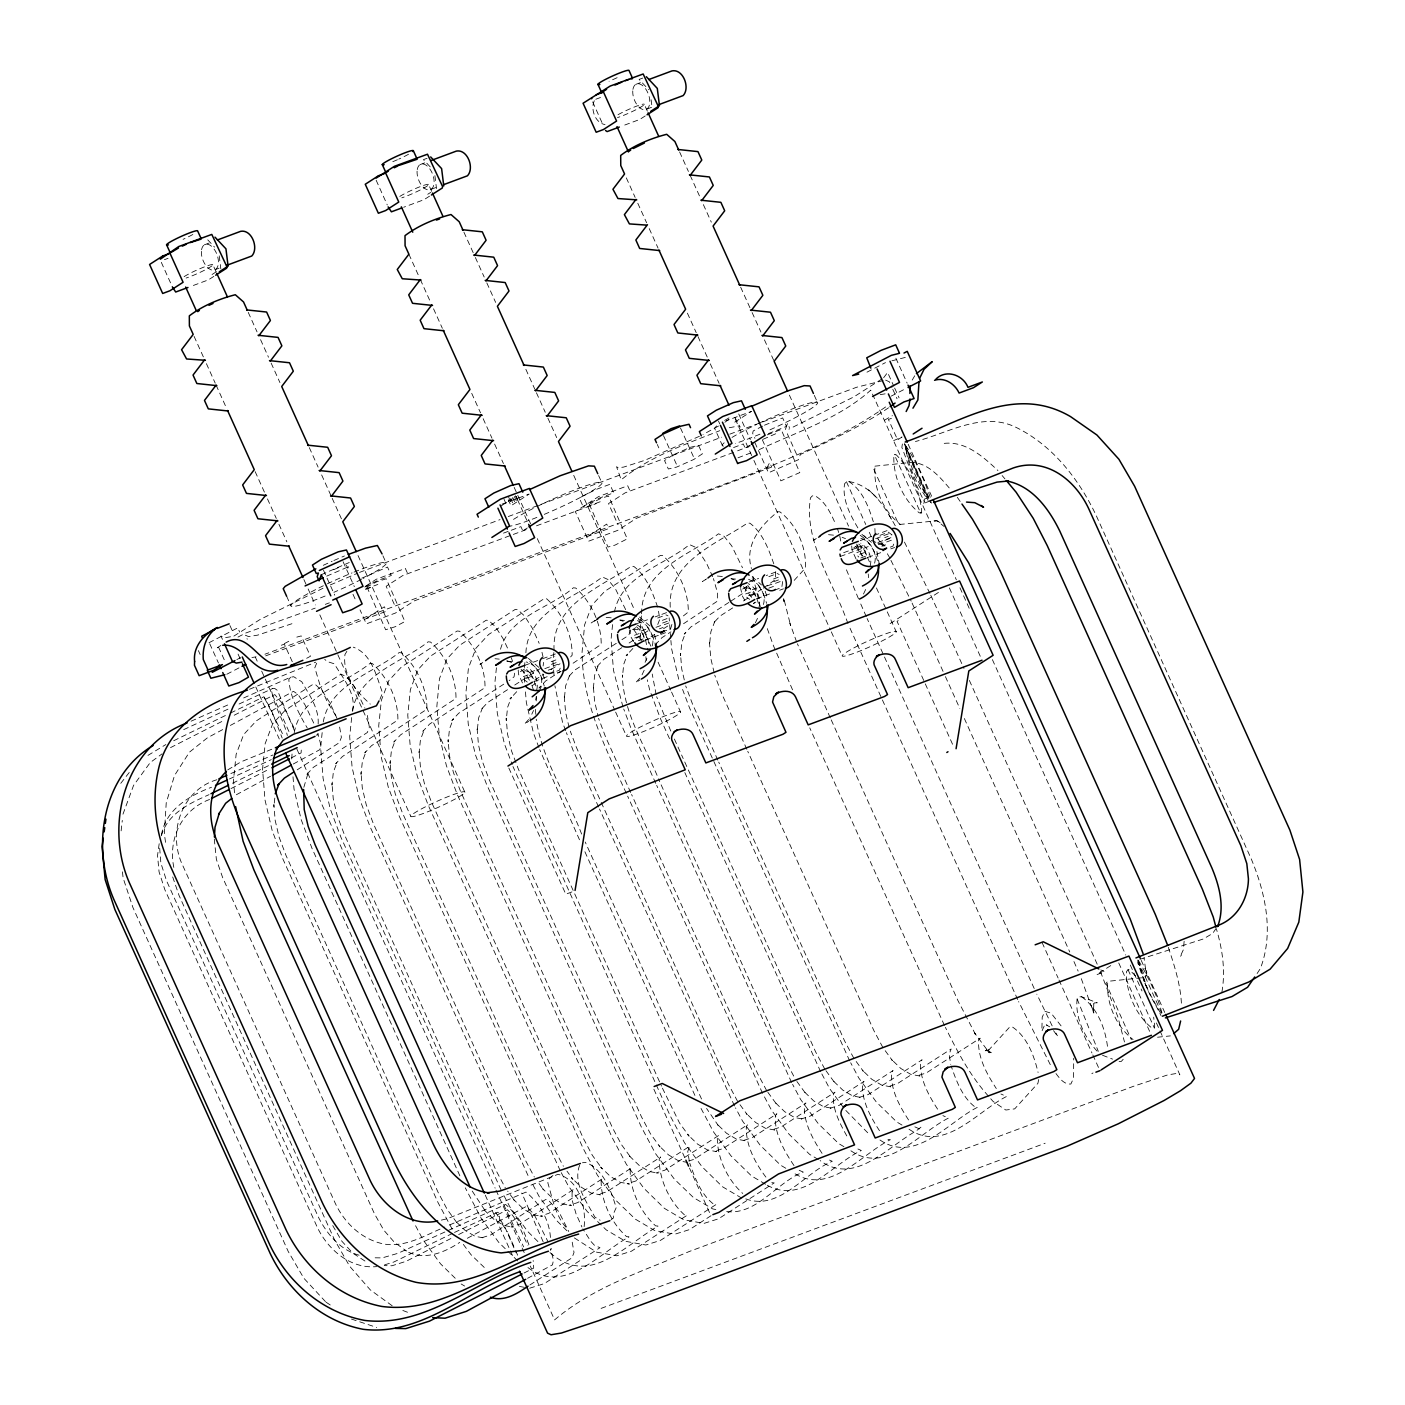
<?xml version="1.0" encoding="UTF-8"?>
<svg xmlns="http://www.w3.org/2000/svg" width="1405" height="1405" viewBox="0 0 1405 1405"><rect width="100%" height="100%" fill="white"/><g stroke="black" fill="none" stroke-linecap="round" stroke-linejoin="round"><path stroke-width="0.75" stroke-dasharray="5 3.75" d="M550.426 1237.471C549.337 1219.979 539.485 1203.031 525.962 1192.09L446.72 1226.196M1137.927 959.949L1144.654 981.99M318.145 723.979C319.234 708.542 309.188 694.667 301.759 681.759L293.733 676.736L290.589 677.21L242.837 698.32M584.146 1226.618C586.148 1206.825 579.387 1180.182 558.048 1174.281L447.194 1218.75L439.589 1220.524M352.673 710.965C356.238 692.665 342.75 678.492 334.408 663.845L327.207 661.527L324.731 659.366M214.28 839.013L216.388 859.403L222.57 877.37L374.52 1213.902L383.811 1230.2L394.331 1242.231L406.344 1250.959L405.114 1250.397C423.116 1261.356 443.787 1252.979 459.734 1242.389M1184.134 941.28L1183.361 949.745L1179.972 957.033L1181.429 955.049M1221.911 992.053C1225.599 971.013 1222.508 949.481 1216.467 929.197M274.8 798.11L273.905 806.751L273.87 804.608L275.169 820.344L279.103 837.117L286.04 855.522L438.149 1192.424L447.212 1209.442L456.783 1222.578L455.448 1221.05L465.248 1230.517L475.066 1236.312L484.216 1238.033L481.933 1237.717L490.644 1234.96L545.632 1199.519L548.038 1199.765L558.804 1211.637L568.779 1231.57M292.029 754.011L291.643 760.404M303.849 787.309L308.117 772.89L306.694 774.506L313.403 767.306L367.337 732.514L369.375 727.193L367.355 715.479M322.166 732.602L320.639 747.46L323.062 778.282L330.228 808.841L341.029 837.485L502.182 1192.371M351.654 717.551L349.687 736.659L352.111 767.481L359.259 798.04L370.059 826.684L528.192 1175.897M496.422 667.797L494.894 682.654L497.317 713.477L504.483 744.035L512.193 764.496M524.364 667.603L525.013 661.228M525.892 652.745C527.859 611.087 574.698 598.267 602.376 576.998L607.944 579.475L615.566 589.116L626.314 610.964M536.183 700.902L536.622 696.564M553.851 652.552L552.973 661.053L554.202 677.526M554.062 650.427C551.48 604.554 600.339 587.308 631.425 566.197L633.848 566.443C646.686 576.296 652.587 592.664 657.768 607.469M612.58 624.593L611.052 639.451L613.476 670.273L622.959 706.961M641.4 615.917L640.1 628.65L640.821 638.994M641.628 613.792C641.084 569.921 689.328 555.028 718.535 533.795L724.119 536.271L731.724 545.913L742.49 567.76M670.238 607.223C667.638 561.35 716.515 544.104 747.583 522.994L750.007 523.24C762.845 533.092 768.763 549.46 773.944 564.266M929.811 501.023L923.717 503.429L924.262 499.197L927.844 497.774L904.539 443.752C908.42 463.018 917.325 481.265 927.844 497.774M121.129 830.864L122.288 820.432M1146.726 970.644L1146.269 974.139L1144.039 957.859M159.186 843.702L157.536 855.522L159.064 871.873L164.859 889.699L316.757 1226.108C327.207 1249.133 350.126 1269.207 376.751 1266.608M514.599 673.188L514.072 676.789L509.154 680.705M543.103 665.988L543.63 662.387M630.757 629.984L628.702 635.306L618.112 642.155M746.933 586.781L744.878 592.102L730.67 601.27M902.396 443.998L901.852 447.352C908.842 465.406 915.129 484.655 924.49 501.655L923.717 503.429M161.487 834.886C165.527 809.579 189.499 795.529 211.523 787.257M536.657 690.066C539.011 681.478 534.778 671.783 527.226 667.235M535.691 699.883L536.236 696.617M652.254 645.861C655.503 634.41 646.722 623.961 637.852 617.989M758.999 607.364C761.545 598.196 756.522 588.115 748.303 583.672M763.424 604.519C766.463 594.35 759.455 584.989 752.132 578.755M870.169 566.022C872.54 557.434 868.308 547.739 860.756 543.191M874.613 563.159C877.563 552.551 870.327 540.609 859.72 537.904M874.876 468.041C873.576 488.677 883.798 511.841 900.306 524.381M1107.667 983.219C1106.367 1003.855 1116.589 1027.02 1133.097 1039.56M1135.363 975.86L1129.55 969.854L1128.022 969.678L1126.441 971.716C1125.879 992.334 1135.784 1015.06 1151.889 1028.056L1154.348 1028.003L1154.682 1026.265L1153.681 1017.167M1081.288 978.688L1093.828 1012.987L1092.458 1006.911L1093.441 1012.794L1093.828 1003.504L1092.686 1004.926L1094.513 1002.871L1097.252 1002.801L1081.534 996.76L1078.97 996.883L1077.126 998.937C1074.878 1018.836 1085.626 1039.261 1099.132 1053.364M1038.699 1079.549L1037.891 1083.36L1014.709 1108.861L1005.84 1110.038L993.124 1101.467L989.858 1097.779M671.906 624.417L670.589 628.86L661.246 632.285M786.431 426.593L785.395 429.544M122.973 814.18L133.58 785.377L150.212 762.564L162.067 753.853M768.289 433.653L786.466 426.382L787.538 423.397L789.452 427.629M579.598 1165.254C572.783 1183.59 586.57 1201.503 594.789 1217.011L600.163 1220.243M294.225 732.778C300.916 694.948 343.891 684.358 370.042 663.406L372.466 663.652C387.78 677.403 398.124 699.339 397.896 719.992L342.451 756.505L335.742 763.705L337.165 762.09L333.336 772.17L332.002 785.149L331.949 783.006L333.248 798.743L337.182 815.515L344.12 833.92L496.228 1170.822L505.291 1187.84M323.255 721.977C329.947 684.147 372.94 673.557 399.09 652.605L401.514 652.851C416.828 666.602 427.173 688.538 426.944 709.191L371.5 745.704L364.773 752.904L366.196 751.289L362.367 761.37L361.032 774.348L360.98 772.206L362.297 787.942L366.231 804.714L373.15 823.119L525.277 1160.021L534.339 1177.039M352.304 711.176C358.995 673.346 401.971 662.756 428.121 641.804L430.545 642.05C445.877 655.801 456.204 677.737 455.993 698.39L400.53 734.903L393.822 742.103L395.244 740.488L391.415 750.569L390.081 763.547L390.028 761.405L391.345 777.141L395.262 793.913L402.199 812.318L554.325 1149.22L563.37 1166.238M500.514 649.25C509.453 616.163 550.321 608.119 573.328 587.799L575.751 588.045C591.084 601.797 601.41 623.732 601.2 644.386L571.01 664.6M614.424 612C621.572 575.277 664.196 565.425 689.504 544.596L695.071 547.072L698.742 551.129L706.627 563.458L712.651 576.647M560.209 668.148L559.418 670.203L551.937 672.942M893.721 544.104L892.948 546.159L885.466 548.898M379.93 699.374L382.546 692.823C376.312 676.209 371.974 653.94 353.287 647.161M316.634 663.265L314.808 667.744L320.551 686.887L327.365 701.991L336.585 716.919M161.399 835.747C167.476 813.6 189.78 803.186 209.029 794.668M594.297 100.739C590.346 109.239 595.211 122.973 605.028 124.588M539.309 690.979C545.93 680.09 538.133 664.846 526.19 661.948M531.775 714.249L533.566 710.456M645.071 662.335L646.862 658.541M642.05 674.804L644.737 669.096M755.363 622.872L758.05 617.181M863.495 594.016L867.096 586.412M317.987 733.586L317.056 735.482L316.406 734.85M550.461 1250.31L551.392 1248.43M920.697 513.053L921.627 511.174C919.854 490.591 910.651 469.621 896.25 454.816L894.37 454.728L920.697 513.053L921.733 512.825L919.274 512.86C903.169 499.864 893.264 477.138 893.826 456.52L895.407 454.5L894.37 454.728M348.598 566.689L347.79 568.235L345.876 564.02M766.849 467.97L769.677 462.596L771.573 466.829M294.295 730.407L277.47 690.435L274.713 688.468L272.711 688.468L271.604 690.452C273.817 706.381 283.81 719.975 287.34 735.535M912.214 380.088L915.147 375.065M346.859 651.34L344.98 654.449C342.276 674.576 356.255 691.646 370.288 704.098M1216.203 928.301L1212.656 933.429L1203.347 938.962L1139.964 959.299M1257.106 973.525L1260.443 968.379C1274.089 932.463 1265.448 892.878 1251.1 858.578L1095.812 514.669C1078.513 478.736 1052.591 445.367 1016.184 427.419C982.569 410.857 947.848 433.284 915.428 441.504M920.942 1127.179L916.025 1131.078C887.82 1146.585 854.363 1186.171 820.134 1160.565M884.412 420.236L892.421 415.652M883.657 377.699L887.609 372.483L893.773 386.129M120.76 783.323L129.787 771.784M290.589 677.21L288.815 679.476C290.08 696.827 298.492 713.178 307.256 727.966M215.984 271.569L212.928 264.807L212.313 265.58A17.053 1.721 -24.3 0 1 186.127 278.032M431.669 191.361L428.613 184.599L427.998 185.372A17.053 1.721 -24.3 0 1 401.795 197.824M647.354 111.153L644.298 104.392L643.666 105.147A17.053 1.721 -24.3 0 1 617.48 117.599M716.532 425.908L714.601 428.262L722.24 445.174M1145.216 976.967L1146.884 974.947L1142.95 977.687L1107.684 981.34L1105.963 983.395L1131.394 1039.735M540.451 686.483L539.028 688.099L545.737 680.898L560.191 671.572M570.623 656.908L572.151 655.187C572.379 634.533 562.035 612.598 546.721 598.846L544.297 598.6L488.624 634.498L475.979 648.179L468.462 667.972L465.845 693.455L468.269 724.278L475.434 754.836L486.235 783.481L641.347 1127.003L655.45 1153.523L674.242 1178.988L693.473 1197.569L712.721 1208.932L716.708 1209.687M657.751 624.505L659.806 619.183L658.155 609.103M1123.157 1059.317L1121.331 1061.39L1118.591 1061.442M895.266 525.786C884.729 506.889 872.224 485.445 848.796 481.511L846.442 481.739L844.598 483.794C841.894 499.864 850.622 515.6 858.543 529.018M794.194 580.37L805.276 568.164C806.962 547.493 796.319 524.364 779.845 511.824L777.123 511.789L775.297 513.756C758.876 527.613 744.703 545.93 751.429 568.533M528.614 719.553L524.504 724.049L528.702 721.345M639.784 678.211L635.675 682.69L639.872 679.985M754.661 602.271L753.326 603.729L757.752 600.866M516.706 691.699L509.997 698.9L511.402 697.284L507.574 707.365L506.239 720.344L506.204 718.201L507.504 733.937L511.438 750.709L518.375 769.115L661.492 1086.083M632.865 648.495L626.156 655.696L627.578 654.08L623.75 664.161L622.415 677.157L622.362 674.997C623.135 713.652 645.826 746.951 659.735 781.724M655.204 644.895L661.913 637.694L670.94 631.864M552.938 1175.476L549.706 1178.268L547.81 1182.764C552.657 1198.799 555.484 1216.906 567.76 1229.199M611.087 1219.786L613.423 1217.977L613.23 1214.324L616.198 1207.668C610.859 1190.281 603.711 1169.733 585.797 1162.374L582.46 1162.76M233.88 636.096L259.732 619.693L323.343 588.08M882.006 378.893L854.012 396.807L788.925 429.14M885.607 406.958C840.594 438.22 789.136 458.996 738.363 478.965L264.93 654.221M888.54 407.801C860.966 426.488 830.513 440.52 800.376 454.482L798.444 459.716L768.5 472.765L755.152 443.19M500.847 506.116L513.721 497.827M724.892 422.238L731.074 417.777M147.964 755.381L165.86 744.562M212.067 274.502L216.44 271.674M427.735 194.294L430.668 192.397M220.848 645.492L217.301 647.793L221.182 645.598M512.421 504.834L529.105 494.086L501.989 504.167M366.652 618.218L384.373 606.784L386.27 611.017M523.872 530.194L527.314 527.981M734.78 422.15L751.447 411.384L726.28 420.745M588.994 535.516L606.714 524.1L608.628 528.315M746.213 447.51L749.655 445.297M297.193 769.835L339.343 742.648L341.397 737.326L339.36 725.612M482.776 662.51L479.966 664.319L483.478 662.352M595.351 620.255L591.154 622.977L598.144 619.025M524.557 669.008L520.131 671.871L525.874 670.694L529.808 672.749M503.745 684.182L458.627 713.301L451.901 720.502L453.323 718.886L449.495 728.967L448.16 741.945L448.107 739.803L449.424 755.539L453.358 772.311L460.278 790.716L612.404 1127.618L621.467 1144.636L631.038 1157.773L629.686 1156.245L639.503 1165.711L649.303 1171.507L658.471 1173.228L656.17 1172.912L664.899 1170.172L718.833 1135.38L717.305 1137.119C717.077 1157.755 727.421 1179.708 742.736 1193.442M507.521 689.697L487.658 702.5L480.949 709.701L482.372 708.085L478.543 718.166L477.208 731.144L477.156 729.002L478.455 744.738L482.389 761.51L489.326 779.916L641.453 1116.817L650.497 1133.835L660.069 1146.972L658.734 1145.444L668.534 1154.91L678.352 1160.706L687.502 1162.427M514.739 685.025L541.592 667.709M534.761 680.055L543.788 674.224M551.006 669.57L560.033 663.757M532.442 685.464L535.393 683.55M706.522 578.913L702.324 581.617L705.819 579.65M632.777 629.563L635.727 627.666M616.303 643.314L574.785 670.097L568.077 677.298L569.499 675.682L565.671 685.763L564.318 698.759L564.283 696.599L565.583 712.335L569.025 727.017M621.871 647.652L603.834 659.296L597.107 666.497L598.53 664.881L594.701 674.962L593.367 687.958L593.314 685.798L594.631 701.534L598.073 716.216M629.106 642.998L648.952 630.195M643.701 641.505L654.537 634.516M663.564 628.702L670.782 624.048M683.41 615.899L688.31 611.983C688.538 591.329 678.194 569.394 662.879 555.642L660.455 555.397L604.8 591.294L592.137 604.975L584.638 624.768L582.056 652.394C582.32 703.167 606.082 749.181 626.753 794.194M683.568 623.715L717.358 601.182L717.375 592.366L713.441 578.561M816.305 538.466L813.495 540.275L820.502 536.324M746.916 586.324L742.472 589.169C748.479 584.937 756.347 591.733 755.89 598.284M728.861 602.446L690.944 626.893L684.235 634.094L685.658 632.478L681.829 642.559L680.494 655.555L680.442 653.395L681.759 669.131L685.201 683.814M732.637 607.944L719.992 616.093L713.283 623.293L714.706 621.677L710.877 631.758L709.543 644.755L709.49 642.594L710.79 658.33L714.232 673.013M743.456 600.954L761.51 589.31M763.319 588.151L775.437 579.58L775.455 570.764M858.086 544.964L853.66 547.827L859.386 546.65L863.337 548.705M890.12 623.609L939.383 591.821M898.234 620.589L897.057 621.344L954.03 747.513M529.878 1284.978L571.958 1257.844L574.013 1252.505L571.976 1240.808M711.035 1215.711L689.486 1229.603L674.892 1234.205L654.642 1230.534L635.376 1219.171L616.145 1200.59L597.371 1175.124L583.251 1148.605L428.156 805.083L417.355 776.438L410.19 745.879L407.766 715.057L410.383 689.574L417.9 669.781L430.545 656.1L486.218 620.202L488.624 620.448L495.456 626.735L503.324 639.064L508.575 650.339M1110.74 965.604L1096.532 974.771L1104.629 971.768L1100.8 969.889M1091.843 1073.701L1093.002 1072.946M365.493 586.219L376.312 579.246L405.343 568.445L407.257 572.678M213.859 276.381L208.379 279.876L190.009 286.708M429.544 196.156L424.064 199.668L403.639 207.255M645.229 115.948L639.749 119.46L621.379 126.292M227.733 769.905L240.905 761.879L273.29 748.619M724.699 420.411L729.406 417.601M718.499 426.049L702.974 434.531M222.692 729.581L207.378 737.836L189.447 752.167L174.536 775.472L166.229 802.852L164.332 833.745L165.86 844.493M230.35 725.437L293.522 691.33L298.018 694.456L304.85 704.555L315.387 726.526M236.356 794.738L270.515 776.298M293.294 764.004L319.866 749.655L320.832 744.966L318.004 733.709M467.321 1238.279L526.137 1206.526L533.865 1213.955L548.003 1241.704M527.595 1278.287L552.481 1264.851L553.447 1260.145L550.62 1248.905M288.78 641.277L281.193 645.299L284.337 644.14L292.714 662.651M306.659 658.295L310.452 656.276L301.25 635.903L296.367 637.238M237.972 637.08L245.734 633.04L315.212 608.119M226.802 674.242L240.097 667.305M209.011 642.717L237.779 627.859L239.675 632.092M236.848 659.595L240.641 657.628M866.973 372.167L885.484 362.613M891.279 396.087L906.19 388.395M361.788 578.175L387.517 567.04L391.328 575.488L376.803 580.897L361.875 588.537M762.599 426.154L753.221 430.949L752.641 433.267L754.924 438.342M764.478 425.206L782.655 417.935L786.466 426.382M170.532 747.618L224.572 720.115M234.231 715.215L274.765 694.579L281.527 702.5L295.296 730.46M209.573 799.48C179.998 810.422 167.142 841.648 174.536 870.556M231 788.574L269.936 768.763M291.362 757.857L301.091 752.904L301.39 748.566M450.917 1238.508L406.133 1261.304L391.96 1265.765L384.25 1265.624M458.697 1234.538L507.381 1209.775C517.69 1218.89 521.887 1233.502 527.929 1245.638M524.065 1273L533.707 1268.1L533.18 1260.548M699.427 436.288L644.526 460.436L623.644 467.092L618.147 467.812L616.532 466.688L621.186 479.843C649.514 456.502 685.903 444.156 719.781 430.668M173.711 740.734L228.611 713.968M230.561 713.02L263.894 696.757L271.27 709.964L282.177 738.064M232.51 783.235L269.672 765.11M452.551 1233.379L393.804 1262.024L384.408 1264.904M454.518 1232.431L497.967 1212.164L499.548 1214.658L499.583 1220.067L507.381 1231.922M767.271 434.848L781.145 429.526L799.796 472.589L780.864 480.844L761.668 438.325M183.704 729.617L229.208 708.594M239.096 704.01L272.711 688.468M229.454 778.967L271.288 759.631M528.912 1244.69C523.275 1230.06 517.901 1214.781 505.624 1204.436L397.896 1253.33L382.195 1257.897L373.748 1257.791M323.273 565.302L332.124 561.245M326.68 576.138L348.844 566.584M330.368 584.902L357.695 573.17M191.098 721.187L230.894 703.589M216.844 779.757C180.595 790.348 166.949 834.711 183.353 866.815L335.233 1203.224C344.629 1223.281 362.209 1239.895 384.426 1244.11C406.15 1247.482 425.522 1235.065 444.753 1227.074M230.877 773.558L272.956 754.959M321.253 574.715L349.248 562.509M763.091 439.273L777.738 432.88M893.633 440.608L902.045 436.99L897.619 439.853L888.417 419.48L891.578 418.304M333.881 560.49L344.436 555.976M359.522 572.397L500.04 519.604M750.428 445.789L735.359 451.707M759.192 449.635C796.986 431.897 839.47 418.409 870.714 390.168L956.348 579.791M771.415 467.145L636.623 518.199L617.726 530.37L588.695 541.171L575.33 511.596L598.653 496.545L627.701 485.744L629.598 489.976M338.5 567.585L333.442 569.798L332.16 566.988M249.51 689.258L315.774 662.159M733.48 452.428L625.172 492.839L608.506 503.587L618.042 524.715M737.959 457.819L751.622 452.586M555.379 653.957L540.135 659.665M666.55 612.615L655.134 616.883M775.841 571.976L766.322 575.541M887.012 530.633L873.664 535.621M546.527 659.366L554.835 656.223M657.698 618.024L666.005 614.881L668.042 615.882M768.869 576.665L777.193 573.539L779.213 574.522M880.057 535.323L888.364 532.179L892.017 534.901L884.711 537.641M875.666 538.659L890.647 533.004M843.667 552.692L862.74 545.684M551.182 661.685L558.505 658.945M662.37 620.343L669.676 617.603M773.54 578.983L779.02 576.946M878.037 542.453L891.227 537.535L890.735 535.2M638.432 640.698L646.757 637.571M860.791 558.013L869.115 554.887M530.914 676.595L523.608 679.335L527.261 682.057M634.779 637.993L642.103 635.253M753.273 593.911L745.95 596.633L749.62 599.355M864.444 552.569L857.138 555.291L858.771 557.03M427.05 158.291L423.432 159.643L430.264 166.932M642.735 78.083L639.099 79.418L648.671 89.639M164.42 259.679L168.056 258.327M204.34 244.839L211.611 242.134M420.025 164.613L427.296 161.909M595.79 99.246L603.044 96.559M635.71 84.405L642.981 81.701M215.457 269.532L219.092 268.179M431.142 189.306L438.395 186.602M646.827 109.098L654.08 106.394M508.259 516.548L539.028 505.098M541.083 504.342L721.608 437.201M729.81 434.145L760.579 422.712M762.634 421.939L856.751 387.218L883.763 380.439M503.499 533.127L509.312 530.967M511.244 530.247L520.921 526.647L522.836 530.879M733.586 447.545L743.28 443.945L745.177 448.177M365.599 588.994L377.84 584.445M600.198 501.743L583.865 507.82L584.234 505.853L599.162 498.195L613.686 492.804L609.858 484.339L595.351 489.748L580.406 497.388L580.002 499.636L583.813 508.101M325.31 604.361L329.35 602.85M365.704 589.327L373.783 586.324M526.208 529.632L402.831 575.523L386.147 586.289L395.683 607.417M536.499 525.821L596.142 503.64M385.233 611.684L265.685 655.872M607.575 529L414.282 600.883L395.385 613.072L366.336 623.873L360.031 609.893M524.785 665.355L538.22 660.368M635.956 624.013L647.477 619.745M749.058 581.951L758.647 578.386M860.229 540.609L871.732 536.324M840.401 556.433L862.494 548.249M529.984 672.363L537.307 669.623M551.445 664.372L558.769 661.65M641.154 631.003L648.478 628.281M662.616 623.03L669.939 620.308M752.325 589.661L759.648 586.939M773.804 581.67L781.127 578.948M863.513 548.319L870.837 545.597M884.974 540.328L892.298 537.606M523.345 676.648L530.651 673.908M544.806 668.657L552.13 665.935M634.516 635.288L641.839 632.566M655.977 627.315L663.301 624.593M745.686 593.946L753.01 591.224M767.148 585.955L774.471 583.233M856.857 552.604L864.18 549.882M878.336 544.613L885.659 541.891M534.304 681.478L547.739 676.49M645.475 640.136L658.91 635.148M660.824 634.428L668.499 631.583M756.663 598.793L770.081 593.788M867.833 557.434L881.251 552.446M571.888 891.929L565.811 894.195L508.838 768.026M601.094 1308.389L1045.144 1143.231M886.66 541.961L893.984 539.257M664.319 624.663L671.643 621.941M775.49 583.303L782.813 580.599L781.76 587.518L774.296 590.24M553.131 666.005L560.455 663.301M881.76 546.124L885.431 544.771M768.763 588.151L774.26 586.113M659.419 628.825L663.072 627.473M548.249 670.167L551.902 668.815M890.84 548.881L894.634 547.493M779.67 590.223L783.446 588.836M557.328 672.925L561.104 671.537M291.941 623.715L257.712 635.113L248.562 636.623L245.471 635.218L247.262 639.222M688.713 1161.004L693.947 1159.371L747.864 1124.58L746.336 1126.318C745.475 1145.532 755.785 1164.306 767.411 1179.076M529.685 1288.209L544.279 1283.608L599.953 1247.71L594.385 1245.216L590.697 1241.177L582.829 1228.831M729.3 427.735L738.573 425.961L740.224 427.102L733.428 414.897M891.964 360.786L905.909 357.274M633.005 629.563L637.045 629.352L640.996 631.407M880.197 394.647L885.782 393.734L887.047 396.544M230.578 636.781L224.8 637.73L220.954 635.991L223.588 641.857M251.934 657.522L256.061 656.837M1157.562 1037.224L1170.4 1035.889M934.062 520.886L936.661 520.816L898.779 524.539L873.348 468.199L875.069 466.144L911.441 462.385C929.039 462.895 940.964 478.438 951.589 490.679M944.248 443.365C965.902 441.03 983.307 456.836 997.936 470.57M828.529 534.69L837.064 535.463M717.358 576.032L725.893 576.805M731.338 578.702L735.588 579.088M606.187 617.375L612.58 617.954M620.149 620.044L624.417 620.43M494.999 658.734L499.267 659.121M506.854 661.193L513.229 661.773M919.414 1128.9L913.83 1126.406M887.942 1139.437L890.366 1139.701C861.072 1154.26 828.37 1196.761 792.841 1172.402M771.784 1182.641L774.208 1182.905L718.535 1218.802L703.94 1223.404L683.673 1219.733L664.424 1208.37L643.859 1188.244L626.402 1164.324L612.299 1137.804L457.187 794.282L446.386 765.637L439.238 735.078L436.85 706.399L439.431 678.773L446.93 658.98L459.593 645.299L515.249 609.401L517.672 609.647L524.504 615.934L532.372 628.263L539.186 643.367M745.756 1198.887C779.459 1211.321 804.433 1172.666 832.287 1161.303L826.702 1158.809M726.684 1211.549C756.575 1215.413 777.474 1181.64 803.239 1172.104L797.671 1169.61M519.411 1286.4L527.384 1287.911M359.083 1255.192C340.344 1250.081 326.873 1234.064 318.461 1217.257L166.58 880.865L160.855 863.021L159.573 846.688M351.426 1319.067L376.68 1327.426M842.122 537.342L845.494 538.589M748.549 579.264L756.593 583.426M730.951 578.684L734.323 579.949M637.378 620.606L645.404 624.786M619.781 620.027L623.153 621.291M506.906 660.754L511.982 662.633M402.831 1310.479L410.576 1313.412M875.842 542.365L866.586 538.203L862.67 534.409M877.774 543.103L885.501 546.071L882.077 544.156L885.361 547.353M1102.521 1055.26L1112.567 1059.124M885.624 380.123L889.4 381.826L891.947 387.464M928.125 500.514L906.12 449.758L905.154 444.805C915.34 459.593 924.402 479.983 930.514 498.195M1081.534 996.76C1097.937 1008.228 1105.928 1029.812 1107.772 1049.184M848.796 481.511C862.512 490.117 868.676 506.924 873.313 521.729M1049.676 1026.827L1046.233 1024.86L1047.305 1025.281L1044.547 1025.316L1041.843 1031.235L1042.211 1017.202L1044.916 1011.301L1051.151 1013.216L1062.285 1027.406M902.01 1125.071L896.759 1121.963L876.176 1101.836L858.736 1077.916L850.675 1062.76M909.017 1129.199C944.546 1153.558 977.248 1111.056 1006.542 1096.497L1000.957 1094.003M879.969 1139.999C915.498 1164.359 948.199 1121.857 977.494 1107.298L975.07 1107.035C962.232 1097.182 956.313 1080.831 951.15 1066.009M843.931 1146.673L838.68 1143.565L818.096 1123.438L800.657 1099.518L792.596 1084.361M850.921 1150.8C886.45 1175.16 919.151 1132.658 948.445 1118.099L942.878 1115.605M818.377 1159.529L809.631 1154.366L789.066 1134.239L771.608 1110.319L763.547 1095.162M785.834 1168.275L780.583 1165.167L760.017 1145.04L742.578 1121.12L735.518 1107.86M765.549 1184.239L751.552 1175.967L730.969 1155.841L713.529 1131.921L699.427 1105.401M767.306 1185.258C802.659 1205.209 832.322 1163.92 861.335 1150.502L855.75 1148.008M741.752 1198.131L722.504 1186.768L701.938 1166.642L684.498 1142.722L670.378 1116.202L512.966 766.533M550.005 1252.61C589.169 1287.524 623.557 1246.182 658.032 1226.108L655.608 1225.845C640.294 1212.111 629.949 1190.158 630.178 1169.522L631.706 1167.783L577.771 1202.575L569.043 1205.314L571.343 1205.63L562.193 1203.909L552.376 1198.114L542.576 1188.648L543.911 1190.176L537.922 1181.974M527.964 1267.538C563.774 1295.691 599.285 1253.102 629.001 1236.909L626.577 1236.646C611.245 1222.912 600.919 1200.959 601.129 1180.323L602.657 1178.584L548.74 1213.358L540.012 1216.115L542.295 1216.431L533.145 1214.71L523.327 1208.915L513.528 1199.449L514.862 1200.976L507.679 1191.124M461.139 1283.977L464.634 1286.049M940.086 522.625L936.995 520.763L944.16 526.506M364.949 1261.023L352.971 1253.278L341.959 1241.353L332.458 1225.107M326.065 1302.207L333.319 1307.019M861.932 534.374L871.434 542.295M860.194 535.305C869.361 541.346 875.192 551.48 877.791 562M752.202 576.7L761.492 584.954M639.574 617.058L650.322 626.314M637.132 625.014C644.07 628.808 648.671 636.447 648.548 644.403M528.403 658.401L539.151 667.656M392.171 1305.754L370.27 1289.86L349.634 1266.221L334.355 1239.456L179.085 895.547L171.638 873.892M495.631 1212.375L504.729 1226.723L516.021 1252.645M867.71 1132.764L844.651 1109.23M566.935 1230.762L556.731 1220.646L539.274 1196.726L532.232 1183.467M574.346 1237.91L596.545 1252.136L616.813 1255.807L631.407 1251.205L687.08 1215.307L684.656 1215.044C669.342 1201.31 658.998 1179.357 659.226 1158.721L660.736 1156.982L606.819 1191.774L598.091 1194.513L600.392 1194.83L591.224 1193.108L581.407 1187.313L571.607 1177.847L572.959 1179.375L566.97 1171.173M537.904 1241.563L527.683 1231.447L510.243 1207.527L503.183 1194.268M517.743 1260.952L498.635 1242.248L481.195 1218.328L465.283 1187.822M484.251 1267.45L470.938 1254.595L462.122 1242.793M455.22 1278.251L440.555 1263.85L423.116 1239.93L415.055 1224.774M868.518 489.713L872.417 493.489M873.647 494.683L877.37 498.301M884.131 546.159L877.791 538.589L883.025 546.211M207.747 239.851L214.579 247.139M858.894 544.034L864.953 550.426L867.061 556.942M855.908 546.703L862.828 555.994M747.706 585.376L756.329 596.949M743.421 586.64L751.657 597.336M636.535 626.735L642.594 633.128L644.702 639.644M633.567 629.405L642.454 642.032M529.773 661.456L536.359 668.534L541.311 676.911L544.262 686.026M526.594 669.395L531.424 674.47L533.338 678.738M521.062 669.342L526.331 674.997L531.283 683.374M325.451 1301.592L303.831 1278.216L288.253 1251.521L132.966 907.612L123.131 878.002L122.165 869.326M988.435 1096.111C970.205 1075.949 957.385 1051.59 945.389 1027.371M1002.134 475.557L1004.944 478.894M1053.557 1030.655L1057.947 1036.82L1056.016 1033.167M1055.98 1073.543C1059.528 1078.338 1064.182 1084.678 1070.873 1084.045L1073.561 1078.127L1073.701 1058.264M885.22 1050.712L892.403 1060.564L891.069 1059.036L900.868 1068.503L910.686 1074.298L919.836 1076.019L917.553 1075.703L926.281 1072.963L980.198 1038.172L978.67 1039.911C977.476 1057.473 987.03 1074.245 996.303 1088.559M856.189 1061.513L863.373 1071.365L862.02 1069.837L871.838 1079.303L881.638 1085.099L890.805 1086.82L888.504 1086.504L897.233 1083.764L951.167 1048.973L949.113 1054.294L950.764 1064.393M825.947 1070.68L834.324 1082.166L832.989 1080.638L842.789 1090.104L852.607 1095.9L861.757 1097.621L859.474 1097.305L868.202 1094.565L922.119 1059.774L920.591 1061.513C919.432 1079.655 929.408 1096.919 939.207 1111.566M843.404 1107.509L829.705 1088.717L821.644 1073.561M796.898 1081.481L805.293 1092.967L803.941 1091.439L813.741 1100.905L823.558 1106.701L832.708 1108.422L830.425 1108.106L839.154 1105.366L893.071 1070.575L891.56 1072.314C890.384 1090.456 900.377 1107.72 910.159 1122.367M767.868 1092.282L776.245 1103.768L774.91 1102.24L784.71 1111.706L794.51 1117.502L803.678 1119.223L801.377 1118.907L810.105 1116.167L864.04 1081.376L862.512 1083.115C861.335 1101.257 871.328 1118.521 881.128 1133.168M740.014 1104.716L747.197 1114.569L745.862 1113.041L755.662 1122.507L765.479 1128.303L774.629 1130.024L772.346 1129.708L781.075 1126.968L834.992 1092.177L833.464 1093.915C832.006 1109.827 840.682 1124.878 848.146 1138.384M822.048 1153.365C812.775 1139.051 803.221 1122.279 804.433 1104.716L805.943 1102.978L752.026 1137.769L743.298 1140.509L745.598 1140.825L736.431 1139.104L726.613 1133.308L716.813 1123.842L718.166 1125.37L706.575 1108.457M794.001 1165.57C784.201 1150.923 774.225 1133.659 775.384 1115.517L776.912 1113.779L722.978 1148.57L714.267 1151.31L716.55 1151.626L707.4 1149.905L697.582 1144.109L687.783 1134.643L689.117 1136.171L679.546 1123.034L662.387 1088.067M957.314 497.3L960.809 502.358M925.491 496.369C915.919 482.477 908.455 466.565 906.12 449.758M1155.911 1005.611L1161.004 1015.622M1138.507 960.493C1148.254 977.195 1157.193 994.986 1162.181 1013.69M1160.46 1012.97L1148.236 990.841M503.622 1204.454L523.644 1246.92M1050.29 1064.639L1018.607 1001.554M863.812 549.32L869.713 562.422M855.996 558.891L852.08 550.216L851.676 545.649M758.718 585.832L763.653 594.227L766.621 603.342M744.808 600.251L742.367 596.089L740.646 588.519M647.529 627.192L652.482 635.569L655.433 644.684M641.453 632.022L645.158 638.292L647.81 650.287M633.637 641.593L631.196 637.431L629.458 629.861M530.282 673.364L536.201 686.448M522.467 682.935L518.55 674.26L518.164 669.693M887.363 553.746L890.419 559.014M888.961 514.862L892.157 520.43M1152.1 998.937L1154.963 1003.943M882.832 1047.428L873.787 1030.409L747.759 751.324M853.801 1058.228L844.739 1041.21L718.728 762.125M849.674 1060.863L689.521 707.874L682.584 689.451M824.753 1069.029L815.69 1052.011L681.583 754.977M820.625 1071.664L684.832 772.592M793.702 1076.054L786.66 1062.812L660.631 783.709M791.595 1082.465L656.697 785.395M766.673 1090.631L757.611 1073.613L631.6 794.51M762.546 1093.266L627.649 796.196M737.625 1101.432L728.563 1084.414L576.454 747.513L570.29 731.162M734.516 1105.963L599.514 808.999M701.534 1098.991L585.218 842.034M560.261 1170.769L399.108 815.884L388.307 787.239L381.141 756.68L378.718 725.858L381.335 700.375L388.851 680.582L401.496 666.901L457.169 631.003L459.593 631.249C474.908 645 485.252 666.936 485.024 687.589L429.579 724.102L422.87 731.303L424.275 729.687L420.446 739.768L419.111 752.746L419.076 750.604L420.376 766.34L424.31 783.112L431.247 801.517L583.356 1138.419L592.418 1155.437L601.99 1168.574L600.655 1167.046L610.455 1176.512L620.272 1182.308L629.422 1184.029L627.139 1183.713L635.868 1180.973L689.785 1146.181L687.73 1151.503L689.381 1161.601M561.262 1172.666L568.323 1185.925L587.114 1211.391L606.345 1229.972L625.594 1241.335L645.843 1245.006L660.455 1240.404L716.111 1204.507L713.705 1204.243C700.849 1194.391 694.948 1178.04 689.767 1163.217M472.221 1191.071L485.831 1211.777L484.479 1210.249L494.279 1219.716L504.096 1225.511L513.264 1227.232L510.963 1226.916L519.692 1224.159L573.626 1189.385L572.098 1191.124L572.081 1199.94L576.015 1213.744L581.916 1226.969M452.164 1229.129L438.044 1202.61L282.932 859.087L272.149 830.443L264.983 799.884L262.559 769.062L265.176 743.579L272.693 723.786L285.338 710.105L340.993 674.189L346.578 676.683L354.183 686.325L364.931 708.173M904.434 542.067L929.917 593.402M890.928 560.367L911.195 601.147M1052.169 1025.896L1036.82 994.16M1148.465 991.508L1151.187 997.076M944.476 1025.457L809.737 727.843M543.138 1241.721L521.799 1193.021M930.795 595.263L963.971 668.446M912.091 603.079L944.529 674.628M508.189 1233.731L515.003 1248.834M1034.203 988.523L867.131 618.551M1017.712 999.587L848.778 625.488M895.881 358.205L907.156 383.179M894.651 388.079L899.06 397.843M892.807 389.343L897.04 398.739M908.174 444.243L931.656 496.264M1141.229 960.405L1164.71 1012.425M905.154 444.805L931.48 503.131M1138.032 960.88L1162.602 1015.271M905.154 446.351L930.602 502.674M959.949 587.782L962.653 593.771M963.549 595.755L969.854 609.735M992.387 659.63L1125.791 955.066M1130.287 965.042L1142.002 990.982M1156.42 1022.928L1159.125 1028.917M1160.038 1030.919L1179.866 1074.825L1176.758 1073.438L1167.608 1074.93L1133.378 1086.328L689.311 1251.486C643.35 1270.963 592.84 1287.191 554.606 1319.892L530.265 1265.993M1128.022 969.678L1154.348 1028.003M949.394 587.905L981.164 658.26M1118.749 962.969L1150.519 1033.325M969.362 680.424L1098.815 967.764M945.425 676.63L959.843 708.542M964.357 718.535L1069.767 951.993M814.285 395.367L817.692 402.884M846.442 481.739L865.761 524.504M869.274 532.284L872.768 540.064M1042.089 942.544L1058.106 978.021M1059.001 980.005L1091.931 1052.942M1092.827 1054.909L1099.061 1068.713M679.598 151.951L688.415 171.445M690.171 175.362L699.866 196.805M703.378 204.621L711.316 222.166M740.663 287.182L751.236 310.593M752.114 312.542L760.93 332.054M764.443 339.852L774.137 361.313M789.399 395.121L848.55 526.137M856.664 544.086L862.055 556.046M876.457 587.94L886.362 609.875M887.258 611.86L896.267 631.793A29.681 3.003 -24.3 0 1 855.083 652.886A29.681 3.003 -24.3 0 1 856.225 646.686A29.681 3.003 -24.3 0 1 896.267 631.793M787.309 433.759L796.846 454.904M738.731 413.966L750.305 439.607M626.331 177.891L635.148 197.403M637.782 203.251L646.599 222.745M649.233 228.611L658.049 248.105M687.396 313.139L696.213 332.634M697.969 336.533L708.542 359.943M710.298 363.842L719.114 383.354M735.254 419.111L753.01 458.434M753.905 460.419L830.408 629.879M831.321 631.864L842.122 655.784M718.499 421.096L719.764 423.906M830.302 717.902L797.408 643.771M831.216 719.887L957.894 1000.483L976.334 1036.1L974.403 1032.71L989.313 1052.837L986.047 1049.149L991.227 1052.731L985.274 1050.606L988.98 1049.851L987.135 1051.818L1009.738 1026.985L1012.461 1027.02C1027.301 1036.995 1034.08 1055.717 1038.084 1072.472M680.512 428.051L693.859 457.644M792.561 689.837L773.452 645.738L766.884 627.438M663.494 435.62L676.859 465.213M657.277 444.472L658.805 447.861M746.863 749.322L721.661 693.508L714.723 675.12M598.618 475.575L602.007 483.092M717.815 760.123L692.612 704.309L685.693 685.921M463.913 232.159L473.608 253.62M475.364 257.519L484.181 277.031M486.815 282.879L495.631 302.391M525.874 369.357L534.673 388.869M536.429 392.768L545.245 412.262M547.88 418.128L556.696 437.622M573.714 475.347L634.674 610.35M638.274 618.323L650.884 646.23M658.084 662.177L670.677 690.083M671.572 692.085L680.582 712.019A29.681 3.003 -24.3 0 1 639.398 733.111A29.681 3.003 -24.3 0 1 640.54 726.912A29.681 3.003 -24.3 0 1 680.582 712.019M670.782 731.057L656.644 696.722M674.382 739.03L680.67 752.975M669.5 738.644L660.473 718.675L649.69 690.031L647.301 679.844M655.784 783.393L631.442 729.476L623.732 709.016M408.89 254.2L419.463 277.61M420.341 279.56L430.914 302.971M433.548 308.819L442.364 328.331M471.711 393.347L480.528 412.859M483.162 418.708L491.978 438.202M494.613 444.068L503.429 463.562M514.177 487.394L516.882 493.366M517.778 495.35L531.02 524.68M537.325 538.642L614.723 710.087M615.636 712.089L626.437 736.009M516.373 496.65L517.655 499.477M516.092 496.562L517.356 499.372M517.479 499.636L527.788 522.467M515.354 495.737L517.268 499.952M514.318 496.474L516.232 500.707M512.72 497.44L514.634 501.655M510.647 498.547L512.562 502.762M508.663 497.23L510.577 501.462M508.259 499.723L510.173 503.956M504.026 499.284L505.94 503.517M630.687 792.525L605.485 736.712L598.565 718.324M598.6 806.997L573.363 751.078L566.408 732.655M581.617 834.061C567.163 795.722 542.084 760.386 536.218 719.202M579.492 839.769L539.696 749.603M584.902 851.746L694.913 1095.426M653.869 1089.226L685.025 1158.229M689.469 1168.082L710.825 1215.395M382.933 555.8L386.322 563.317M248.246 312.384L257.045 331.879M260.575 339.676L268.495 357.239M271.13 363.087L279.946 382.599M309.311 447.615L318.11 467.127M321.64 474.925L331.317 496.387M332.195 498.336L342.767 521.747M358.029 555.555L464.897 792.227A29.681 3.003 -24.3 0 1 423.713 813.319A29.681 3.003 -24.3 0 1 424.854 807.12A29.681 3.003 -24.3 0 1 464.897 792.227M343.066 561.701L354.341 586.675M352.989 594.28L356.501 602.095M323.484 570.237L334.759 595.211M194.083 336.375L203.778 357.818M206.412 363.667L215.228 383.179M216.107 385.128L225.801 406.589M255.148 471.606L264.843 493.067M267.477 498.916L276.293 518.427M278.928 524.276L286.866 541.838M303.884 579.545L307.274 587.062M308.134 588.941L315.335 604.905M319.831 614.863L410.752 816.217M286.62 596.212L290.87 605.59M255.376 657.171L257.185 661.175M261.681 671.151L289.623 733.024M296.841 749.006L495.122 1188.138M496.018 1190.14L521.255 1246.024M522.151 1248.026L524.855 1254.015M229.946 625.541L233.002 632.303M255.798 686.975L279.296 738.995M485.252 1195.128L513.247 1257.159M238.06 654.098L240.659 659.858M459.874 1175.827L311.98 848.286L301.179 819.642L294.031 789.083L292.995 776.789M218.583 647.196L225.52 662.563M209.731 643.736L218.407 662.949M198.404 650.62L200.16 654.519M592.682 101.933L602.956 124.764M376.154 180.226L387.271 204.972M161.312 262.349L172.446 287.094M866.27 616.602L859.316 600.69M847.935 623.609C833.99 582.847 803.713 542.945 810.439 497.897L812.301 495.877L815.058 495.842C825.824 501.848 831.145 514.125 835.957 524.908M1073.947 961.564L1078.144 971.118M282.44 733.621L263.894 696.757M1144.882 983.254L1147.358 988.98M858.455 598.671L845.424 567.304M1145.286 983.834L1147.674 989.594M336.954 718.289L330.122 703.202L322.254 690.856L315.423 684.586L312.999 684.323L256.29 720.906L243.645 734.587L236.128 754.38L233.511 779.863L234.758 796.336M515.723 1250.591L517.901 1255.894M1100.449 971.645L1117.836 1016.869L1124.492 1041.983M1077.126 998.937L1098.306 1051.344M1144.056 981.34L1137.646 962.46M565.635 730.618L562.562 722.433L554.887 685.728M538.923 747.548L533.514 733.234L526.366 702.676L525.33 690.382M796.635 641.927L789.856 623.1L790.681 625.805L783.92 598.987M1137.857 960.95L1149.044 993.159M511.35 657.821L512.562 661.474M1168.328 947.356C1174.562 966.043 1180.78 985.239 1181.482 1005.067M876.913 551.585L879.161 563.598M765.198 591.224L767.411 598.056M756.891 598.653L758.542 603.764M654.572 634.287L656.82 646.3M542.839 673.926L545.052 680.74M531.863 685.201L533.654 690.68M837.503 528.737L838.644 532.46M760.298 606.802L752.395 574.241M678.72 679.23L671.572 648.671L670.888 640.469M656.153 694.614L652.219 674.031M541.979 652.306L543.12 657.171M839.786 536.166L841.103 542.839M651.112 99.755L651.92 106.253M434.9 175.643L436.516 188.621M219.215 255.851L220.831 268.847M783.674 598.583L783.937 601.533L783.762 598.003M868.237 573.995L868.553 577.683M645.879 656.697L646.195 660.385M670.712 638.432L669.131 617.849M535.41 709.367L536.06 717.235M524.662 682.198L523.924 671.853M874.894 528.508L875.139 533.988M618.024 114.701A17.053 1.721 -24.3 0 1 635.042 106.745A17.053 1.721 -24.3 0 1 644.298 104.392M758.718 423.397A52.319 5.286 -24.3 0 1 817.429 402.234A52.319 5.286 -24.3 0 1 768.798 430.334M759.947 434.163A52.319 5.286 -24.3 0 1 735.395 443.436M723.557 446.088A52.319 5.286 -24.3 0 1 724.155 442.821M732.023 437.429A52.319 5.286 -24.3 0 1 756.715 424.363M617.129 77.679A17.053 1.721 -24.3 0 1 609.085 81.244M399.793 196.437A17.053 1.721 -24.3 0 1 417.461 187.726A17.053 1.721 -24.3 0 1 428.613 184.599M537.079 506.502A52.319 5.286 -24.3 0 1 601.867 482.565A52.319 5.286 -24.3 0 1 544.262 514.37M536.886 517.391A52.319 5.286 -24.3 0 1 507.872 526.295M513.528 519.393A52.319 5.286 -24.3 0 1 535.147 507.468M408.521 154.269A17.053 1.721 -24.3 0 1 398.757 159.134M397.404 159.731A17.053 1.721 -24.3 0 1 389.677 162.91M184.108 276.645A17.053 1.721 -24.3 0 1 201.776 267.934A17.053 1.721 -24.3 0 1 212.928 264.807M354.042 572.081A52.319 5.286 -24.3 0 1 386.059 562.667A52.319 5.286 -24.3 0 1 363.245 578.421M361.454 579.352A52.319 5.286 -24.3 0 1 333.881 592.313M325.135 596.019A52.319 5.286 -24.3 0 1 290.87 605.854A52.319 5.286 -24.3 0 1 323.361 585.745M327.365 583.83A52.319 5.286 -24.3 0 1 352.058 572.889M192.836 234.477A17.053 1.721 -24.3 0 1 183.071 239.342M366.968 587.009L385.655 629.756L395.209 626.718L404.903 621.537L386.235 578.79L376.663 581.828L366.968 587.009M589.327 504.307L607.996 547.054L615.039 545.105L627.262 538.853L608.576 496.088L601.551 498.055L589.327 504.307M673.188 454.904L664.53 460.541L668.341 468.989L676.701 467.057L693.719 459.505L702.36 453.868L698.548 445.403L690.189 447.334L673.188 454.904M632.759 90.939A13.611 7.569 69.6 0 0 644.948 109.748A13.611 7.569 69.6 0 0 646.089 89.551A13.611 7.569 69.6 0 0 632.759 90.939M417.074 171.164A13.611 7.569 69.6 0 0 429.28 189.956A13.611 7.569 69.6 0 0 430.404 169.759A13.611 7.569 69.6 0 0 417.074 171.164M201.389 251.372A13.611 7.569 69.6 0 0 213.595 270.182A13.611 7.569 69.6 0 0 214.719 249.985A13.611 7.569 69.6 0 0 201.389 251.372"/><path stroke-width="1.5" d="M909.878 393.453L910.177 385.725M918.975 381.932L917.869 399.986L912.969 408.188M214.403 837.046L215.018 827.211L219.25 813.249L218.565 814.338L225.643 803.291L231.772 798.409M910.019 398.95L909.017 405.711L906.155 411.507M303.62 789.47L304.218 809.543L308.152 826.316L315.071 844.721L470.218 1187.295M160.293 259.205L178.751 246.525L211.804 234.424L226.855 266.651L226.644 268.197L215.685 275.204M591.645 98.789L591.891 97.841M103.267 838.205L102.091 846.671L105.147 879.565L114.859 909.421L270.199 1253.471C288.043 1290.967 321.763 1321.385 363.21 1329.306C421.57 1336.383 468.146 1289.948 520.026 1271.648M104.163 831.865L104.76 827.633M105.34 823.418L105.937 819.185M575.067 890.436L587.799 812.67L609.138 798.901L685.219 769.8L672.644 741.945C669.764 737.537 673.1 732.216 677.069 729.845M956.085 748.725L968.818 670.958L993.124 655.292L959.58 581.02L570.483 725.735L507.943 766.059M545.632 687.642C545.562 698.039 537.799 705.837 528.912 710.052L533.004 705.573M629.335 628.334C633.181 606.819 668.991 595.123 674.734 622.678C678.914 640.487 646.581 659.472 634.726 642.752M656.82 646.3C656.75 656.697 648.97 664.495 640.083 668.692M740.505 586.991C743.175 568.2 775.613 554.22 784.447 576.805C791.208 589.766 779.336 601.322 767.797 605.537C761.879 610.104 753.414 608.4 748.075 603.746M767.991 604.958C767.92 615.355 760.14 623.135 751.254 627.35L753.993 624.364M879.161 563.598C879.091 573.995 871.328 581.793 862.442 586.008M1180.621 1020.996L1178.655 1029.285L1173.702 1033.606M919.713 378.138L923.998 369.357L932.217 361.647L916.394 373.642M275.24 793.772L279.068 783.691L277.663 785.307L284.372 778.107L293.54 772.188M506.625 674.014L508.329 671.45L524.785 665.355M617.796 632.654L619.5 630.09L635.956 624.013M728.967 591.312L730.67 588.748L747.144 582.671M840.137 549.97L841.841 547.406L858.315 541.329M1219.224 999.482L1213.569 1010.388M518.884 665.373C527.332 646.722 558.294 638.66 563.563 664.021C567.638 680.793 538.624 698.882 525.733 686.448M852.414 541.329C860.861 522.678 891.824 514.616 897.093 539.977C901.272 557.803 868.94 576.788 857.068 560.068M319.339 570.483L349.687 556.731M332.704 600.076L363.034 586.324L346.455 549.987L338.324 551.796L321.306 559.331L312.454 565.056L316.266 573.503L318.461 573.012L317.196 576.63L319.111 580.862L321.253 574.715L330.79 595.843M1218.557 924.894L1217.608 926.598C1225.02 907.261 1219.487 886.116 1211.812 867.763L1059.862 531.248C1049.078 509.084 1032.236 485.691 1006.454 480.931L1008.386 481.019L997.058 482.091L933.535 502.481M379.016 700.919L376.399 705.802L293.452 734.253L283.16 740.347L276.451 749.357L277.207 747.723C268.654 767.007 273.395 788.855 281.281 807.541L433.232 1144.056C444.085 1166.747 462.631 1189.736 489.186 1192.898L487.43 1192.757L499.741 1191.106L580.388 1163.463M1254.718 976.967L1247.587 987.276L1232.009 996.549L1165.395 1017.905M204.656 359.768L193.029 375.065L196.858 383.512L216.862 385.655M216.107 385.128L204.48 400.425L208.309 408.873L228.312 411.015M258.801 335.777L270.427 320.498L266.616 312.033L246.613 309.908M270.252 361.138L281.878 345.841L278.067 337.393L258.046 335.268M420.341 279.56L408.715 294.857L412.543 303.304L432.547 305.429M265.721 495.017L254.094 510.314L257.923 518.761L277.927 520.886M431.792 304.92L420.165 320.217L423.976 328.665L443.998 330.79M474.486 255.57L486.112 240.273L482.301 231.825L462.28 229.7M277.171 520.377L265.545 535.674L269.374 544.121L289.377 546.246M319.866 471.026L331.492 455.729L327.681 447.282L307.66 445.157M485.937 280.93L497.563 265.633L493.752 257.185L473.731 255.043M331.317 496.387L342.943 481.09L339.132 472.642L319.111 470.499M636.026 199.352L624.4 214.631L629.405 223.904L646.142 225.081M481.406 414.809L469.779 430.088L473.608 438.553L493.612 440.678M647.477 224.695L635.85 239.992L639.661 248.457L659.683 250.582M690.171 175.362L701.798 160.065L697.969 151.617L677.965 149.474M492.856 440.151L481.23 455.448L485.041 463.913L505.062 466.039M535.551 390.818L547.177 375.521L543.366 367.074L523.345 364.931M701.622 200.704L713.248 185.425L709.42 176.96L689.416 174.835M547.002 416.161L558.628 400.882L554.817 392.417L534.796 390.291M697.091 334.583L685.464 349.88L689.275 358.328L709.297 360.47M708.542 359.943L696.915 375.24L700.726 383.688L720.747 385.813M751.236 310.593L762.862 295.313L759.034 286.848L739.03 284.723M762.687 335.953L774.313 320.656L770.484 312.209L750.481 310.084M662.545 433.513L671.133 428.648L679.546 425.943M226.433 771.415C207.062 789.61 207.431 819.888 217.67 842.737L369.568 1179.146C381.001 1204.612 408.416 1227.513 437.693 1220.98M542.277 657.593C534.884 663.933 544.912 677.842 553.113 672.134M539.309 690.979L532.161 696.81M653.448 616.233C646.072 622.591 656.1 636.5 664.302 630.792L660.666 633.216M646.054 652.482L643.332 655.45L650.48 649.637M764.619 574.891C757.242 581.249 767.271 595.158 775.472 589.433M757.225 611.14L754.503 614.108L761.651 608.295M875.807 533.549C868.413 539.889 878.441 553.798 886.643 548.091L883.007 550.532M868.395 569.798L865.673 572.766L872.821 566.935M890.173 406.625L895.09 403.059M171.041 252.443L178.54 247.982M386.726 172.235L388.377 171.041M197.719 311.647L199.37 310.452M602.411 92.028L606.609 89.305M629.089 151.213L630.74 150.019M153.145 745.493C101.423 776.245 91.097 848.374 114.279 900.412L269.62 1244.461C287.814 1282.66 322.851 1312.674 364.931 1320.454C426.049 1327.69 475.821 1280.658 530.774 1262.392M913.18 433.987L922.031 428.244M219.321 271.797L228.084 266.142L225.942 248.826L215 237.146M376.206 178.066L394.436 166.299L427.489 154.216L442.54 186.444L442.329 187.989L431.37 194.996M650.691 111.364L659.454 105.709L657.294 88.392L646.37 76.731M491.873 537.448L509.594 526.014L500.057 504.887M529.018 526.875L542.769 518.024L529.404 488.431L500.356 499.232L477.05 514.265L478.315 517.093M715.268 454.078L731.952 443.33L722.416 422.185M751.376 444.191L765.11 435.322L751.763 405.729L722.714 416.53L699.391 431.581L701.306 435.813M485.568 660.701C496.527 651.253 513.264 649.321 525.119 658.278M935.993 379.051C946.074 368.971 963.057 374.854 967.957 387.323L982.358 381.967L973.507 387.692L959.088 393.049C955.031 384.004 944.564 376.944 934.553 380.298M596.739 619.359C606.89 610.841 621.291 608.207 633.181 614.828M707.927 578.017C719.518 567.76 736.009 567.725 749.181 575.137M530.089 720.431C541.627 714.39 546.773 700.305 544.42 687.87M819.097 536.675C830.197 526.98 846.003 526.05 858.771 533.198M641.277 679.089C653.501 672.732 658.12 657.61 655.433 644.684M746.845 641.347L749.638 639.538M752.448 637.747C763.969 631.706 769.115 617.603 766.779 605.186M859.421 599.092C872.136 593.437 880.566 579.615 878.107 565.688M946.812 752.5L947.989 751.745M528.052 1286.155C517.303 1293.583 503.886 1302.259 490.363 1297.201M1101.116 1069.925L1162.479 1030.357L1128.935 956.085L739.82 1100.8L715.514 1116.483L721.59 1114.218M647.055 114.788L658.014 107.764L658.225 106.236L643.174 73.991L610.121 86.091L583.075 103.25L596.177 132.246L603.43 129.541L616.584 121.058L603.5 92.063L596.247 94.767M226.17 642.067C250.705 629.177 260.505 672.293 286.778 664.495M500.847 662.422L495.614 665.373C504.342 658.699 515.863 651.85 526.822 657.821M513.545 665.232L510.085 667.199L517.988 662.387L521.975 661.562M612.018 621.08L606.784 624.031C615.179 617.954 625.787 610.771 636.43 615.882M624.733 623.89L621.256 625.857L629.159 621.045L633.146 620.22M723.189 579.738L717.955 582.689C725.805 577.455 734.358 570.641 744.439 573.363M735.904 582.548L732.444 584.498L740.33 579.685L744.316 578.878M834.377 538.396L829.143 541.346C836.976 536.113 845.529 529.299 855.61 532.021M847.075 541.206L843.615 543.155L851.5 538.343L855.487 537.535M272.412 775.279L291.397 765.023M525.681 1279.323L466.337 1311.357L445.034 1318.206L432.635 1317.644M633.286 148.508L644.386 143.029M215.176 629.177L201.723 636.202L202.285 637.888M241.994 666.321L245.787 664.337M872.575 396.473L899.516 382.406L889.98 361.278M903.995 353.041L907.244 351.355L920.609 380.948L908.052 387.446M212.19 672.345L234.951 660.578M211.523 798.497L229.05 789.575M271.885 767.762L289.412 758.858M522.133 1273.984L429.491 1321.139L405.799 1328.603L395.349 1328.41M315.844 568.832L285.162 586.342L283.23 588.695L286.62 596.212M529.597 489.572L560.121 475.768L588.555 465.863L594.368 466.197L597.757 473.696M394.225 167.775L398.019 165.895M674.084 731.759C679.88 728.053 690.452 727.456 693.28 735.078L705.854 762.933L782.989 734.253L785.975 732.321L772.557 702.026L773.821 696.687L778.546 692.103L775.56 694.017C781.619 690.277 792.121 689.556 795.599 697.021L808.191 724.875L884.535 696.476L887.521 694.562L874.946 666.708C872.066 662.299 875.403 656.978 879.372 654.607L876.386 656.521C882.182 652.816 892.755 652.219 895.582 659.841L908.157 687.695L982.042 660.21M210.996 793.72L228.594 785.132M271.639 764.144L289.237 755.574M215.509 785.413L227.47 779.898M273.272 758.7L297.193 747.653M182.334 246.121L186.373 244.259M399.354 165.281L417.18 159.239L413.369 150.774M615.039 85.073L621.748 82.122M208.994 305.307L213.033 303.462M751.095 406.502L787.186 391.082L804.24 385.655L810.053 385.971L813.442 393.488M305.078 585.955L323.15 577.754M316.529 611.316L331.088 604.712M187.111 722.943C123.622 746.494 103.478 827.65 130.63 885.536L285.97 1229.586C304.288 1268.013 339.501 1298.132 381.703 1306.422C442.68 1314.518 493.243 1268.645 548.442 1251.205M218.846 778.879L226.872 775.332M274.959 754.081L315.054 736.361M247.508 690.083C208.765 701.78 169.9 724.664 159.116 766.498C151.459 797.338 154.831 829.723 167.125 858.894L322.465 1202.943C340.73 1241.107 374.45 1272.105 416.038 1282.326C474.714 1293.022 524.873 1249.133 578.684 1234.047M275.327 747.794L346.157 718.816M905.136 442.031C959.299 423.01 1013.637 383.337 1070.557 416.618L1096.919 435.006L1118.907 459.242L1134.608 486.218L1289.895 830.127L1299.607 859.456L1302.909 891.999L1298.817 922.154L1287.63 948.48L1270.102 969.187L1248.852 981.99L1162.339 1016.236M929.811 501.023L1013.146 468.023C1046.11 456.52 1075.598 480.089 1088.963 509.242L1240.896 845.775L1246.815 863.636L1248.43 878.898C1248.202 898.216 1237.84 917.395 1219.435 924.894L1135.925 957.947M190.378 242.556L201.091 239.149M348.229 554.483L365.528 548.143L377.365 545.491L382.072 553.921M217.178 628.421L229.191 623.838M532.39 682.198C520.342 689.802 506.871 693.245 506.309 675.946M643.56 640.856C631.512 648.46 618.042 651.902 617.48 634.586M754.731 599.496C742.683 607.118 729.213 610.56 728.651 593.244M865.919 558.154C858.49 560.402 845.476 570.729 841.226 558.716M217.406 239.974L240.641 231.333C251.846 229.103 259.047 248.422 251.758 256.026L226.591 265.387M431.159 160.469L456.326 151.108C467.531 148.877 474.714 168.196 467.444 175.801L444.208 184.441M648.776 79.541L672.011 70.9C683.216 68.669 690.399 87.988 683.129 95.593L657.962 104.954M187.971 287.481L175.713 292.029L172.446 287.094M401.602 208.028L391.398 211.821L388.131 206.886M619.324 127.047L607.083 131.596L605.52 130.472M293.54 664.512L290.378 665.689L302.848 660.315M654.133 1086.504L662.247 1083.483L723.61 1113.463M1035.151 944.81L1043.248 941.789L1098.868 968.958M1151.398 1035.292L1077.495 1062.76L1064.92 1034.923C1062.11 1027.283 1051.537 1027.88 1045.742 1031.586L1048.71 1029.672C1044.74 1032.043 1041.421 1037.364 1044.284 1041.772L1056.859 1069.627L1053.891 1071.558L977.529 1099.939L964.954 1072.103C961.459 1064.639 950.957 1065.341 944.915 1069.082L947.883 1067.168L943.177 1071.769L941.912 1077.091L955.33 1107.386L952.344 1109.318L875.21 1137.997L862.617 1110.161C859.807 1102.521 849.235 1103.118 843.439 1106.824L846.425 1104.91C842.456 1107.281 839.119 1112.602 841.981 1117.01L854.556 1144.864L778.475 1173.983L718.939 1212.375L712.862 1214.64M1095.9 1072.191L1099.939 1070.68M896.513 546.791C907.279 545.667 901.501 526.506 892.667 528.508M785.342 588.151C796.108 587.027 790.33 567.866 781.496 569.85M674.172 629.493C684.92 628.369 679.142 609.208 670.326 611.193M563.001 670.835C573.749 669.711 567.971 650.55 559.137 652.552M625.453 80.665L628.615 79.576M436.428 220.076L439.589 218.969M350.319 647.406C312.261 667.112 254.902 663.687 233.054 706.768C217.301 742.613 224.326 783.533 239.061 818.483L394.348 1162.392C415.107 1205.156 451.409 1246.955 501.181 1252.909L523.521 1250.31L609.91 1220.699M899.27 353.358L891.314 355.36L852.572 375.574L858.736 374.116M224.818 674.734L210.873 678.246L207.202 670.115M222.675 645.299C244.751 642.735 253.269 676.789 277.927 670.238M242.029 662.141L236.251 663.09L232.387 661.351L224.466 643.806M631.003 78.908L632.443 78.715M737.59 463.351L746.564 460.647L757.172 454.816L751.166 441.504M700.867 200.195L720.87 202.32L724.699 210.785L713.073 226.065L739.785 285.233M636.781 199.861L617.954 198.544L612.949 189.271L624.575 173.992L620.764 165.527L620.694 155.428C634.059 145.312 650.48 138.498 666.69 134.3L674.909 141.536L678.72 150.001M485.182 280.403L505.185 282.546L509.014 290.993L497.388 306.29L524.1 365.458M421.096 280.069L402.269 278.752L397.264 269.497L408.89 254.2L405.079 245.752L405.009 235.636C418.374 225.538 434.795 218.706 451.005 214.526L459.224 221.762L463.035 230.209M761.932 335.444L781.935 337.569L785.764 346.016L774.137 361.313L787.608 391.152M697.846 335.11L677.825 332.967L674.014 324.52L685.64 309.223L658.927 250.055M269.497 360.628L289.518 362.753L293.329 371.201L281.703 386.498L308.415 445.666M205.411 360.295L186.584 358.978L181.579 349.705L193.205 334.408L189.394 325.96L189.324 315.844C202.689 305.746 219.11 298.914 235.32 294.734L243.539 301.97L247.35 310.417M546.246 415.652L566.25 417.777L570.079 426.242L558.452 441.521L571.923 471.36M482.161 415.318L462.157 413.193L458.329 404.728L469.955 389.448L443.242 330.28M330.561 495.86L350.583 498.002L354.394 506.45L342.767 521.747L356.238 551.568M266.476 495.526L246.472 493.401L242.644 484.953L254.27 469.656L227.557 410.488M966.517 502.094L974.824 502.691L983.553 507.205L981.147 505.484M430.685 156.939L441.609 168.6L443.769 185.934M1006.331 480.563L1016.131 492.224L1033.237 518.357L1047.234 545.597L1202.346 889.119L1213.253 917.061L1215.94 927.177M961.968 504.044L972.471 519.2L987.416 544.982L1000.483 571.554L1155.332 914.479L1167.678 945.337M950.096 533.426L968.625 562.79L977.757 581.336L1130.147 918.852L1143.143 953.819M413.035 1220.998L253.901 869.888L243.1 841.244L235.601 806.575M899.516 353.27L895.705 344.822L881.076 350.354L866.745 357.801L870.854 368.145M908.016 385.093L914.093 398.546L903.924 401.935L894.441 407.397L888.364 393.944M877.089 368.971L886.643 390.098M889.207 402.234L907.261 442.241M933.464 500.268L1140.316 958.403M1165.623 1014.428L1194.531 1078.443L1190.931 1083.167L1180.516 1090.719L1164.078 1100.501L1118.257 1123.807L1066.799 1146.322L598.987 1320.56L561.385 1333.046L551.076 1334.75L547.581 1333.169L519.569 1271.156M632.11 77.328L629.054 70.566A17.053 1.721 -24.3 0 0 609.875 77.24A17.053 1.721 -24.3 0 0 599.83 84.458M648.109 112.839L658.682 136.25M745.3 409.294L741.489 400.829L733.34 402.655L716.339 410.19L707.47 415.898L711.299 424.363M597.95 84.335L601.761 92.783M617.006 126.626L628.457 151.968M719.992 385.304L728.967 405.184M720.414 425.329L729.968 446.491M731.566 450.039L737.713 463.615M690.54 427.664L689.012 424.275L680.652 426.207L663.652 433.759L654.993 439.414L656.521 442.786M432.441 193.047L442.997 216.458M382.265 164.543L385.321 171.322M401.338 206.834L412.771 232.194M522.783 492.154L518.972 483.689L510.823 485.515L493.822 493.05L484.953 498.757L488.782 507.223M504.307 465.512L513.282 485.41M528.649 524.364L534.655 537.676L524.047 543.507L515.178 546.475L509.049 532.899M497.897 508.171L507.328 529.105M685.903 1160.196L688.573 1166.115M200.739 237.761L197.684 231A17.053 1.721 -24.3 0 0 178.505 237.656A17.053 1.721 -24.3 0 0 168.46 244.874M216.756 273.272L227.329 296.666M356.08 590.522L362.156 603.957L351.531 609.788L342.68 612.756L336.48 599.057M166.58 244.769L170.409 253.216M185.653 287.041L196.208 310.452M288.622 545.737L302.988 577.56M242.257 656.96L253.989 682.971M285.619 752.992L484.339 1193.126M242.398 663.704L248.457 677.157L238.973 682.619L228.804 686.009L222.745 672.556M219.268 664.864L221.007 668.71M839.927 554.097L840.401 556.433M384.145 164.666A17.053 1.721 -24.3 0 1 396.21 156.517A17.053 1.721 -24.3 0 1 412.736 151.547M194.61 661.492L194.452 665.268L199.141 675.682L213.56 670.308L222.412 664.6L208.01 669.957L203.304 659.56C202.197 647.389 206.588 634.147 217.441 627.473C204.55 633.655 192.819 646.265 194.61 661.492M162.752 255.991L149.58 264.474L162.681 293.469L169.935 290.765L183.089 282.282L170.005 253.286L162.752 255.991M378.419 175.783L365.265 184.266L378.367 213.244L385.62 210.557L398.774 202.057L385.69 173.078L378.419 175.783"/></g></svg>
